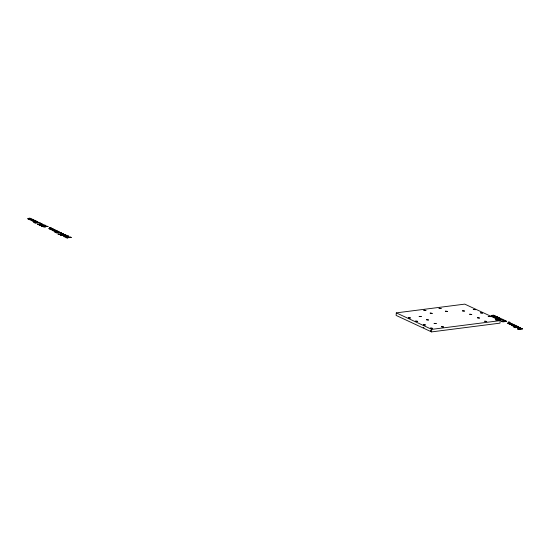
<?xml version="1.0" encoding="UTF-8"?>
<svg xmlns="http://www.w3.org/2000/svg" width="550" height="550" viewBox="0 0 550 550"><rect width="100%" height="100%" fill="white"/><g stroke="black" fill="none" stroke-linecap="round" stroke-linejoin="round"><path stroke-width="0.82" d="M396.303 312.874L396.103 315.411L431.551 331.904L500.005 323.146L500.204 320.616L464.757 304.123L396.303 312.874L431.75 329.368L500.204 320.616M431.551 331.904L431.75 329.368M33.468 221.671L33.983 221.602L31.316 220.413L33.598 219.876M509.527 324.452L510.036 324.383L507.368 323.201L509.651 322.657L510.73 323.159L508.007 323.544L510.957 323.262L512.057 323.778L509.307 324.149L512.284 323.881L514.546 324.933L511.823 325.318L514.773 325.043L515.873 325.552L513.123 325.923L516.099 325.662L517.192 326.164L514.14 326.446L511.266 325.27L513.377 324.445M33.502 219.828L30.711 220.186L27.5 218.639L29.776 218.096L30.862 218.597L28.139 218.982L31.089 218.708L32.189 219.216L29.439 219.587L32.416 219.326L34.677 220.378L31.955 220.756L34.904 220.481L36.004 220.997L33.254 221.361L36.231 221.1L37.324 221.609L33.468 221.678M54.725 229.708L51.838 230.017L48.627 228.47L50.909 227.927L51.989 228.429L49.266 228.814L52.216 228.539L53.316 229.048L50.566 229.419L53.542 229.157L55.804 230.209L53.082 230.587L56.031 230.312L57.131 230.828L54.381 231.192L57.358 230.931L58.451 231.44L55.399 231.722L52.525 230.539L54.636 229.714M497.152 316.841L494.106 317.123L491.15 315.652L493.426 315.109L494.512 315.611L491.783 315.996L494.739 315.721L495.839 316.229L493.089 316.601L496.066 316.332L498.328 317.384L495.605 317.769L498.554 317.494L499.654 318.003L496.904 318.374L499.881 318.113L500.974 318.622L498.176 318.972L495.041 317.721L497.248 316.882M513.466 324.431L509.52 324.459M498.307 319.949L502.597 319.694L502.425 319.254L500.342 318.945L497.674 319.344L497.723 319.846M423.871 327.663L423.411 327.553M423.308 327.511L423.727 327.642M430.554 330.887L430.973 331.011L430.444 330.818M60.851 233.778L61.641 234.307L63.222 234.046L62.466 233.585L60.851 233.778M63.298 234.919L64.096 235.448L65.677 235.187L64.921 234.726L63.298 234.919M484.66 321.207L486.716 321.441L484.66 321.207M469.686 314.236L471.742 314.476L469.686 314.236M423.851 310.248L425.913 310.413L423.851 310.248M434.149 323.366L436.205 323.538L434.149 323.366M439.065 308.303L441.121 308.468L439.065 308.303M462.447 310.867L464.502 311.032L462.447 310.867M495.481 319.818L497.537 319.99L495.481 319.818M408.361 317.783L410.417 317.955L408.361 317.783M42.818 225.844L39.16 225.266L41.889 225.761L41.408 225.184C43.134 224.029 49.411 226.483 42.873 224.998L42.288 225.466L42.818 225.844M45.272 226.985L41.614 226.407L44.344 226.903L43.862 226.325C45.588 225.17 51.858 227.631 45.327 226.139L44.742 226.607L45.272 226.985M36.754 222.207L36.685 222.585L38.665 222.461L36.754 222.207M40.432 223.919L40.363 224.297L42.343 224.173L40.432 223.919M57.881 232.038L57.812 232.416L59.792 232.292L57.881 232.038M441.396 326.734L443.451 326.913L441.396 326.734M35.915 222.537L35.434 222.963L34.052 222.585L35.915 222.537M39.593 224.249L39.112 224.675L37.737 224.297L39.593 224.249L40.301 223.63L42.763 224.276L39.682 224.819L37.359 224.194L39.586 224.166M57.042 232.368L56.561 232.794L55.186 232.416L57.042 232.368M445.349 311.211L447.404 311.403L445.349 311.211M419.183 316.387L421.238 316.58L419.183 316.387M480.514 312.84L482.57 313.039L480.514 312.84M488.249 316.429L490.297 316.635L488.249 316.429M36.059 222.09L33.674 222.482L36.004 223.107L39.084 222.564L37.696 221.932L36.059 222.09M57.186 231.921L54.807 232.313L57.131 232.939L60.211 232.396L58.823 231.763L57.186 231.921M415.621 321.124L417.663 321.351L415.621 321.124M423.356 324.72L425.391 324.954L423.356 324.72M426.449 319.736L428.484 319.976L426.449 319.736M473.289 309.444L475.324 309.691L473.289 309.444M477.448 317.797L479.476 318.038L477.448 317.797M68.269 236.081L66.859 236.651L63.979 236.644L65.553 236.067L68.269 236.081M502.205 319.268L500.796 319.839L497.915 319.825L499.489 319.248L502.205 319.268M505.883 320.98L504.474 321.551L501.593 321.537L503.168 320.959L505.883 320.98M518.43 326.817L517.014 327.387L514.133 327.374L515.707 326.796L518.43 326.817M522.108 328.529L520.692 329.099L517.818 329.086L519.386 328.508L522.108 328.529M430.636 328.061L432.63 328.357L430.636 328.061M430.196 313.108L432.19 313.404L430.196 313.108M65.979 237.662L67.499 238.012L67.052 237.786L71.445 237.483L70.097 236.857L66.014 237.655M49.981 227.439C47.383 227.659 53.46 227.432 49.981 227.439M508.729 322.169C506.124 322.382 512.208 322.163 508.729 322.169M39.71 222.894L40.446 223.08L39.71 222.894M60.837 232.726L61.573 232.911L60.837 232.726M503.36 319.907L504.096 320.093L503.36 319.907M519.578 327.456L520.314 327.635L519.578 327.456M60.844 233.454L60.046 233.709L61.256 234.321C53.061 233.255 61.304 235.118 63.669 234.149L63.456 233.722L60.844 233.454M63.298 234.596L62.501 234.85L63.711 235.462C55.516 234.396 63.759 236.259 66.124 235.29L65.911 234.864L63.298 234.596M68.667 236.507L65.539 236.974L63.786 236.658L63.738 236.156L66.406 235.764L68.489 236.074L68.667 236.507M506.275 321.406L503.154 321.867L501.401 321.558L501.353 321.056L504.02 320.657L506.103 320.966L506.275 321.406M518.822 327.243L515.701 327.704L513.941 327.394L513.899 326.893L516.56 326.494L518.643 326.803L518.822 327.243M522.5 328.955L519.379 329.416L517.626 329.106L517.577 328.604L520.245 328.206L522.321 328.515L522.5 328.955"/></g></svg>
